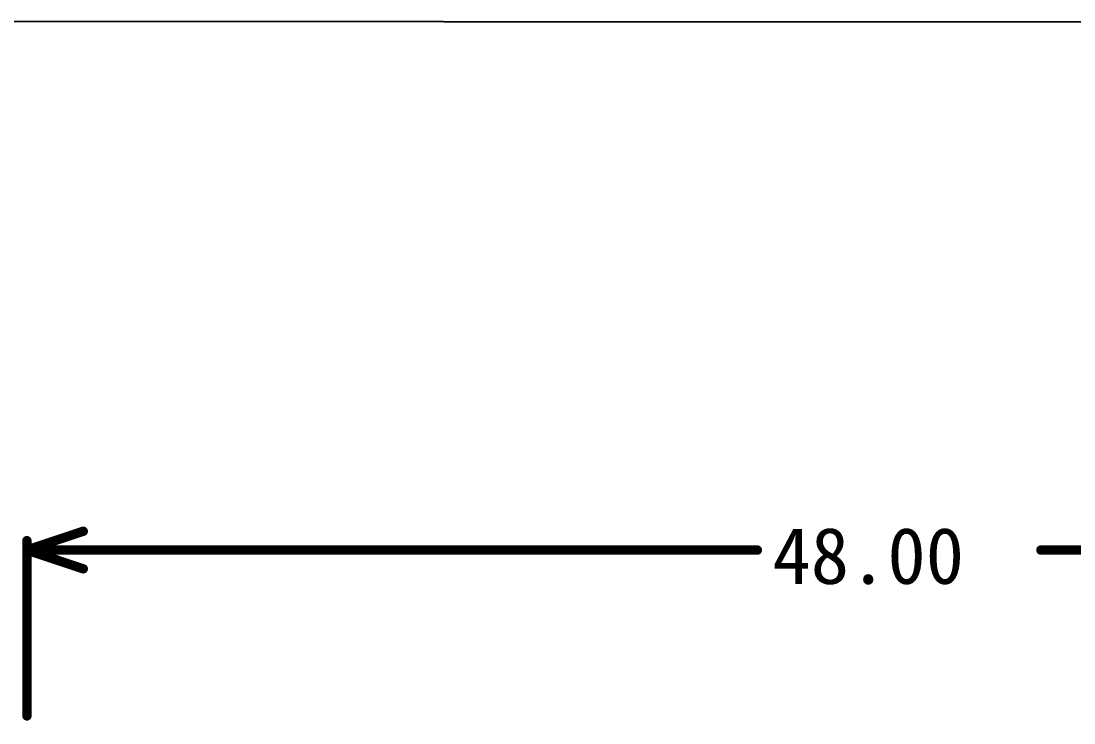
# Model space of a CAD drawing. Extents: x 749 to 923, y 554 to 649.
# Drawn here: x 824.49 to 852.97, y 630.31 to 649.28 of the extents above; entities that cross this region are included whole.
import ezdxf

# ---------------------------------------------------------------- set-up
doc = ezdxf.new("R2010")
doc.units = 0
doc.header["$MEASUREMENT"] = 0
doc.layers.get('0').update_dxf_attribs({"linetype": 'CONTINUOUS'})
doc.layers.add('TOPOVERLAY', color=7, linetype='CONTINUOUS')

msp = doc.modelspace()

# ---------------------------------------------------------------- linework, layer by layer
at = {"linetype": 'Continuous'}
msp.add_lwpolyline([(748.67, 649.28), (923.171, 649.258), (923.171, 554.379), (748.67, 554.379)], close=True, dxfattribs=at)
at = {"layer": 'TOPOVERLAY', "const_width": 0.254}
for points in [[(824.652, 634.983), (826.176, 635.491)], [(824.652, 630.5), (824.652, 635.237)], [(824.652, 634.983), (844.411, 634.983)], [(824.652, 634.983), (826.176, 634.475)], [(852.079, 634.983), (872.652, 634.983)]]:
    msp.add_lwpolyline(points, dxfattribs=at)
at = {"layer": 'TOPOVERLAY', "const_width": 0.127}
for points in [[(826.112, 635.491, 1), (826.239, 635.491, 1)], [(824.588, 635.237, 1), (824.715, 635.237, 1)], [(824.588, 634.983, 1), (824.715, 634.983, 1)], [(824.588, 634.983, 1), (824.715, 634.983, 1)], [(824.588, 634.983, 1), (824.715, 634.983, 1)], [(844.347, 634.983, 1), (844.474, 634.983, 1)], [(852.016, 634.983, 1), (852.143, 634.983, 1)], [(826.112, 634.475, 1), (826.239, 634.475, 1)], [(824.588, 630.5, 1), (824.715, 630.5, 1)]]:
    msp.add_lwpolyline(points, format="xyb", close=True, dxfattribs=at)

# ---------------------------------------------------------------- texts
at = {"layer": 'TOPOVERLAY'}
msp.add_text('48.00', height=1.524, dxfattribs=at).set_placement((844.817, 634.069))

doc.saveas('drawing.dxf')
